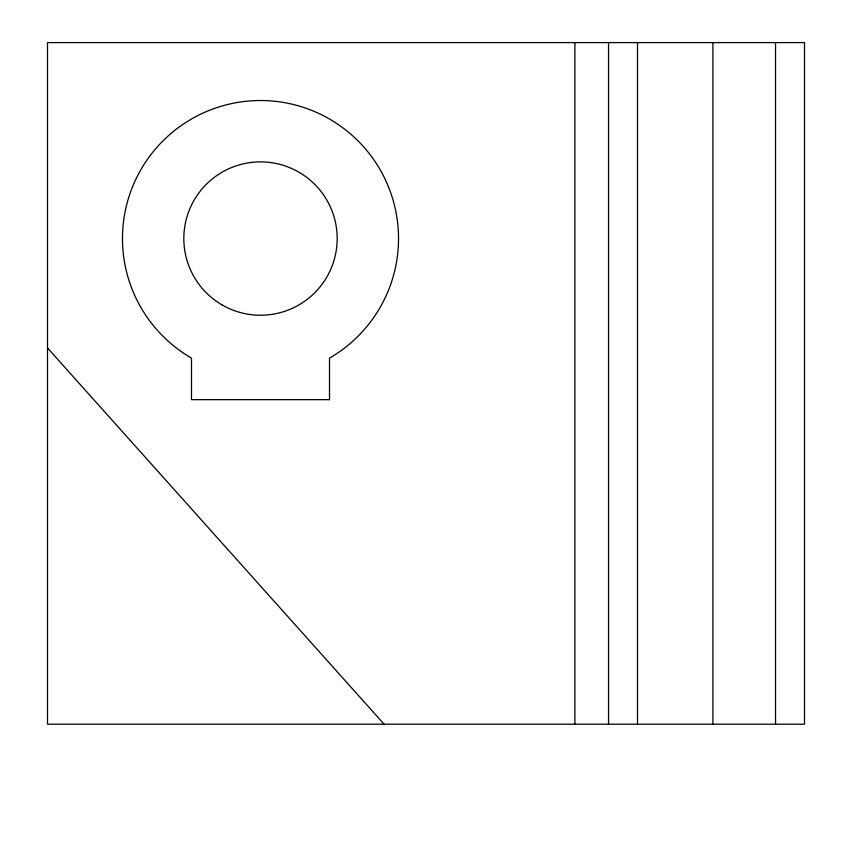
<?xml version="1.0" encoding="UTF-8"?>
<svg xmlns="http://www.w3.org/2000/svg" width="852" height="852" viewBox="0 0 852 852"><rect width="100%" height="100%" fill="white"/><g stroke="black" fill="none" stroke-linecap="round" stroke-linejoin="round"><path stroke-width="1.28" d="M47.499 347.946L384.114 724.2M775.533 42.6L775.533 724.2M712.911 42.6L712.911 724.2M637.509 42.6L637.509 724.2M608.541 42.6L608.541 724.2M574.887 42.6L574.887 724.2M804.501 42.6L47.499 42.6L47.499 724.2L804.501 724.2L804.501 42.6M329.511 399.652L191.487 399.652L191.487 358.096A138.024 138.024 0 0 1 154.766 149.835A138.024 138.024 0 0 1 366.232 149.835A138.024 138.024 0 0 1 329.511 358.096L329.511 399.652M222.159 304.963A76.68 76.68 0 0 0 337.179 238.56A76.68 76.68 0 0 0 222.159 172.157A76.68 76.68 0 0 0 222.159 304.963"/></g></svg>
